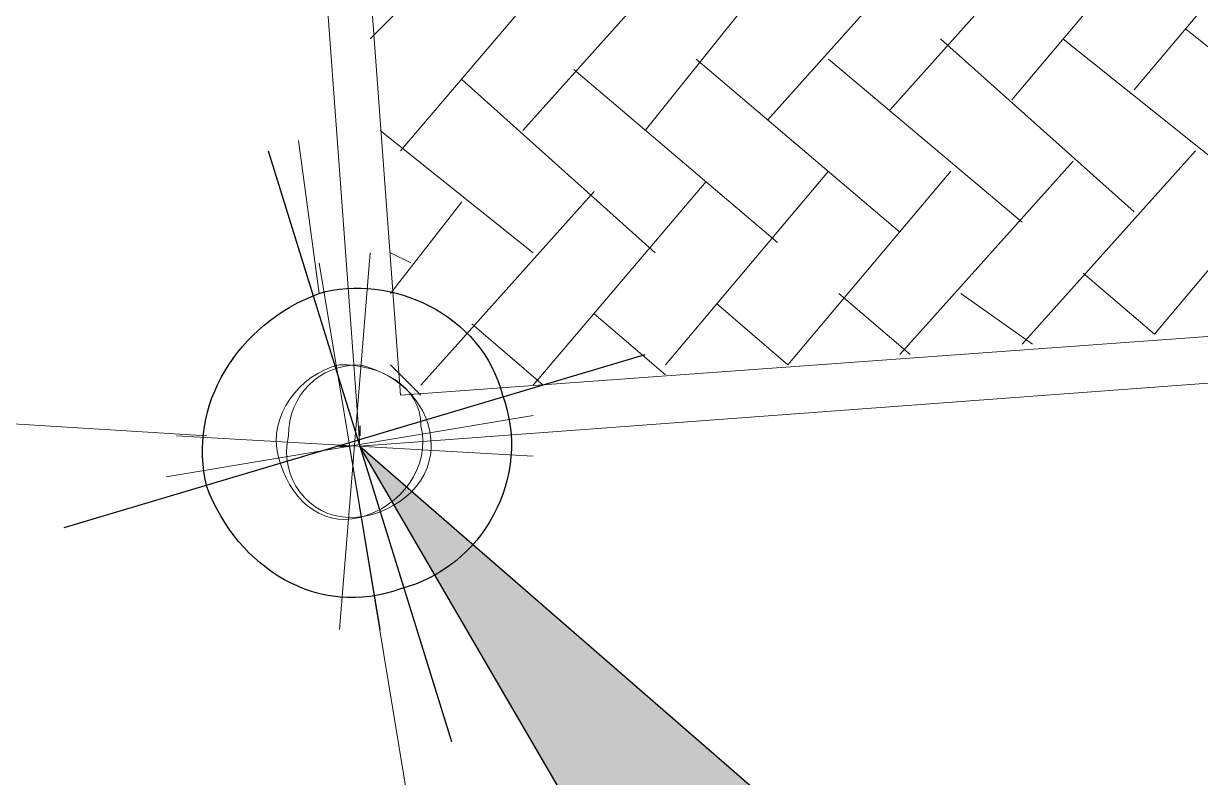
# Model space of a CAD drawing. Header units: millimetres. Extents: x 2928 to 3112, y 1220 to 1280.
# Drawn here: x 2999.2488 to 2999.6338, y 1261.8488 to 1262.0956 of the extents above; entities that cross this region are included whole.
import ezdxf

# ---------------------------------------------------------------- set-up
doc = ezdxf.new("R2010")
doc.units = ezdxf.units.MM

msp = doc.modelspace()

# ---------------------------------------------------------------- hatches: boundary and pattern name
at = {"true_color": 0x000007}
msp.add_hatch(color=7, dxfattribs=at).paths.add_polyline_path([(2999.51215, 1261.69391), (2999.35881, 1261.95725), (2999.58882, 1261.75725)])

# ---------------------------------------------------------------- linework, layer by layer
at = {"color": 252, "linetype": 'Continuous', "lineweight": 5, "true_color": 0x989898}
for points in [[(3000.5255, 1266.90065), (2999.21881, 1266.80732), (2999.00214, 1266.79065), (2999.01881, 1266.58065), (2999.35881, 1261.95725), (3000.88217, 1262.07059), (3002.40886, 1262.18392), (3002.06885, 1266.80399), (3002.05218, 1267.01399), (3001.83885, 1266.99732)], [(3000.52883, 1266.88732), (2999.22548, 1266.79065), (2999.01881, 1266.77732), (2999.03214, 1266.57398), (2999.37215, 1261.97392), (3000.88217, 1262.08392), (3002.39219, 1262.19725), (3002.05552, 1266.79732), (3002.03885, 1266.99732), (3001.83218, 1266.98399)]]:
    msp.add_lwpolyline(points, close=True, dxfattribs=at)
at = {"color": 9, "linetype": 'Continuous', "lineweight": 5, "true_color": 0xbababa}
for points in [[(2999.61215, 1262.07392), (2999.66548, 1262.13725), (2999.66548, 1262.13725)], [(2999.57215, 1262.07059), (2999.62548, 1262.13392), (2999.62548, 1262.13392)], [(2999.53215, 1262.06725), (2999.58882, 1262.13059), (2999.58882, 1262.13059)], [(2999.45215, 1262.06058), (2999.50548, 1262.12725), (2999.50548, 1262.12725)], [(2999.49215, 1262.06392), (2999.54882, 1262.12725), (2999.54882, 1262.12725)], [(2999.41215, 1262.06058), (2999.46881, 1262.12392), (2999.46881, 1262.12392)], [(2999.37215, 1262.05392), (2999.42881, 1262.12059), (2999.42881, 1262.12059)], [(2999.36215, 1262.09059), (2999.38881, 1262.11725), (2999.38881, 1262.11725)], [(2999.54882, 1262.09059), (2999.61215, 1262.03392), (2999.61215, 1262.03392)], [(2999.58882, 1262.09059), (2999.65548, 1262.03725), (2999.65548, 1262.03725)], [(2999.62882, 1262.09392), (2999.69548, 1262.04058), (2999.69548, 1262.04058)], [(2999.46881, 1262.08392), (2999.53548, 1262.02725), (2999.53548, 1262.02725)], [(2999.51215, 1262.08392), (2999.57548, 1262.03058), (2999.57548, 1262.03058)], [(2999.42881, 1262.08059), (2999.49548, 1262.02392), (2999.49548, 1262.02392)], [(2999.39215, 1262.07725), (2999.45548, 1262.02058), (2999.45548, 1262.02058)], [(2999.36548, 1262.06058), (2999.41548, 1262.02058), (2999.41548, 1262.02058)], [(2999.61882, 1261.99392), (2999.67215, 1262.05725), (2999.67215, 1262.05725)], [(2999.57548, 1261.99058), (2999.63215, 1262.05392), (2999.63215, 1262.05392)], [(2999.53548, 1261.98725), (2999.59215, 1262.05058), (2999.59215, 1262.05058)], [(2999.45881, 1261.98392), (2999.51215, 1262.04725), (2999.51215, 1262.04725)], [(2999.49882, 1261.98392), (2999.55215, 1262.04725), (2999.55215, 1262.04725)], [(2999.37881, 1261.97725), (2999.43548, 1262.04058), (2999.43548, 1262.04058)], [(2999.41548, 1261.97725), (2999.47215, 1262.04392), (2999.47215, 1262.04392)], [(2999.36881, 1262.00725), (2999.39215, 1262.03725), (2999.39215, 1262.03725)], [(2999.36881, 1262.02058), (2999.37548, 1262.01725), (2999.37548, 1262.01725)], [(2999.59548, 1262.01392), (2999.61882, 1261.99392), (2999.61882, 1261.99392)], [(2999.51548, 1262.00725), (2999.53882, 1261.98725), (2999.53882, 1261.98725)], [(2999.55548, 1262.00725), (2999.57882, 1261.99058), (2999.57882, 1261.99058)], [(2999.47548, 1262.00392), (2999.49882, 1261.98392), (2999.49882, 1261.98392)], [(2999.43548, 1262.00058), (2999.45881, 1261.98058), (2999.45881, 1261.98058)], [(2999.39548, 1261.99725), (2999.41881, 1261.97725), (2999.41881, 1261.97725)], [(2999.36881, 1261.98392), (2999.37881, 1261.97392), (2999.37881, 1261.97392)]]:
    msp.add_lwpolyline(points, dxfattribs=at)
at = {"color": 8, "linetype": 'Continuous', "lineweight": 5, "true_color": 0x767676}
for points in [[(2999.34548, 1262.00725), (2999.33881, 1262.05725), (2999.33881, 1262.05725)], [(2999.30881, 1261.96058), (2998.77214, 1261.99392), (2998.77214, 1261.99392)], [(2999.35548, 1261.95725), (2999.40215, 1261.67391), (2999.40215, 1261.67391)]]:
    msp.add_lwpolyline(points, dxfattribs=at)
at = {"color": 7, "linetype": 'Continuous', "lineweight": -2, "true_color": 0x000007}
for points in [[(2999.32881, 1262.05392), (2999.38881, 1261.86058), (2999.38881, 1261.86058)], [(2999.26215, 1261.93058), (2999.45215, 1261.98725), (2999.45215, 1261.98725)]]:
    msp.add_lwpolyline(points, dxfattribs=at)
at = {"color": 252, "linetype": 'Continuous', "lineweight": 5, "true_color": 0x989898}
for points in [[(2999.34548, 1262.01725), (2999.36548, 1261.89725), (2999.36548, 1261.89725)], [(2999.36215, 1262.02058), (2999.35215, 1261.89725), (2999.35215, 1261.89725)], [(2999.41548, 1261.96725), (2999.29548, 1261.94725), (2999.29548, 1261.94725)], [(2999.29881, 1261.96058), (2999.41548, 1261.95392), (2999.41548, 1261.95392)]]:
    msp.add_lwpolyline(points, dxfattribs=at)
at = {"color": 253, "linetype": 'Continuous', "lineweight": -2, "true_color": 0x9a9a9a}
for points in [[(2999.35881, 1261.96392), (2999.35881, 1261.96058), (2999.35881, 1261.96058)], [(2999.35215, 1261.95725), (2999.35548, 1261.95725), (2999.35548, 1261.95725)]]:
    msp.add_lwpolyline(points, dxfattribs=at)
at = {"color": 7, "linetype": 'Continuous', "lineweight": -2, "true_color": 0x000007}
msp.add_lwpolyline([(2999.51215, 1261.69391), (2999.35881, 1261.95725), (2999.58882, 1261.75725)], close=True, dxfattribs=at)
msp.add_open_spline([(2999.37215, 1261.91058), (2999.39881, 1261.91725), (2999.41548, 1261.94725), (2999.40548, 1261.97392), (2999.40548, 1261.97392), (2999.39881, 1262.00058), (2999.36881, 1262.01392), (2999.34548, 1262.00725), (2999.34548, 1262.00725), (2999.31881, 1261.99725), (2999.30215, 1261.97058), (2999.30881, 1261.94392), (2999.30881, 1261.94392), (2999.31881, 1261.91725), (2999.34548, 1261.90058), (2999.37215, 1261.91058)], degree=3, knots=[0, 0, 0, 0, 0.0625, 0.0625, 0.0625, 0.0625, 0.125, 0.125, 0.125, 0.125, 0.1875, 0.1875, 0.1875, 0.1875, 1, 1, 1, 1], dxfattribs=at)
at = {"color": 252, "linetype": 'Continuous', "lineweight": 5, "true_color": 0x989898}
for points in [[(2999.35881, 1261.93392), (2999.37215, 1261.93725), (2999.38215, 1261.95058), (2999.37881, 1261.96392), (2999.37881, 1261.96392), (2999.37881, 1261.97725), (2999.36548, 1261.98392), (2999.35215, 1261.98392), (2999.35215, 1261.98392), (2999.33881, 1261.98058), (2999.32881, 1261.96725), (2999.33215, 1261.95392), (2999.33215, 1261.95392), (2999.33548, 1261.94058), (2999.34548, 1261.93058), (2999.35881, 1261.93392)], [(2999.38215, 1261.95725), (2999.38215, 1261.97058), (2999.37215, 1261.98058), (2999.35881, 1261.98392), (2999.35881, 1261.98392), (2999.34548, 1261.98392), (2999.33548, 1261.97392), (2999.33548, 1261.96058), (2999.33548, 1261.96058), (2999.33215, 1261.94725), (2999.34215, 1261.93392), (2999.35548, 1261.93392), (2999.35548, 1261.93392), (2999.36881, 1261.93392), (2999.38215, 1261.94392), (2999.38215, 1261.95725)]]:
    msp.add_open_spline(points, degree=3, knots=[0, 0, 0, 0, 0.0625, 0.0625, 0.0625, 0.0625, 0.125, 0.125, 0.125, 0.125, 0.1875, 0.1875, 0.1875, 0.1875, 1, 1, 1, 1], dxfattribs=at)

doc.saveas('drawing.dxf')
